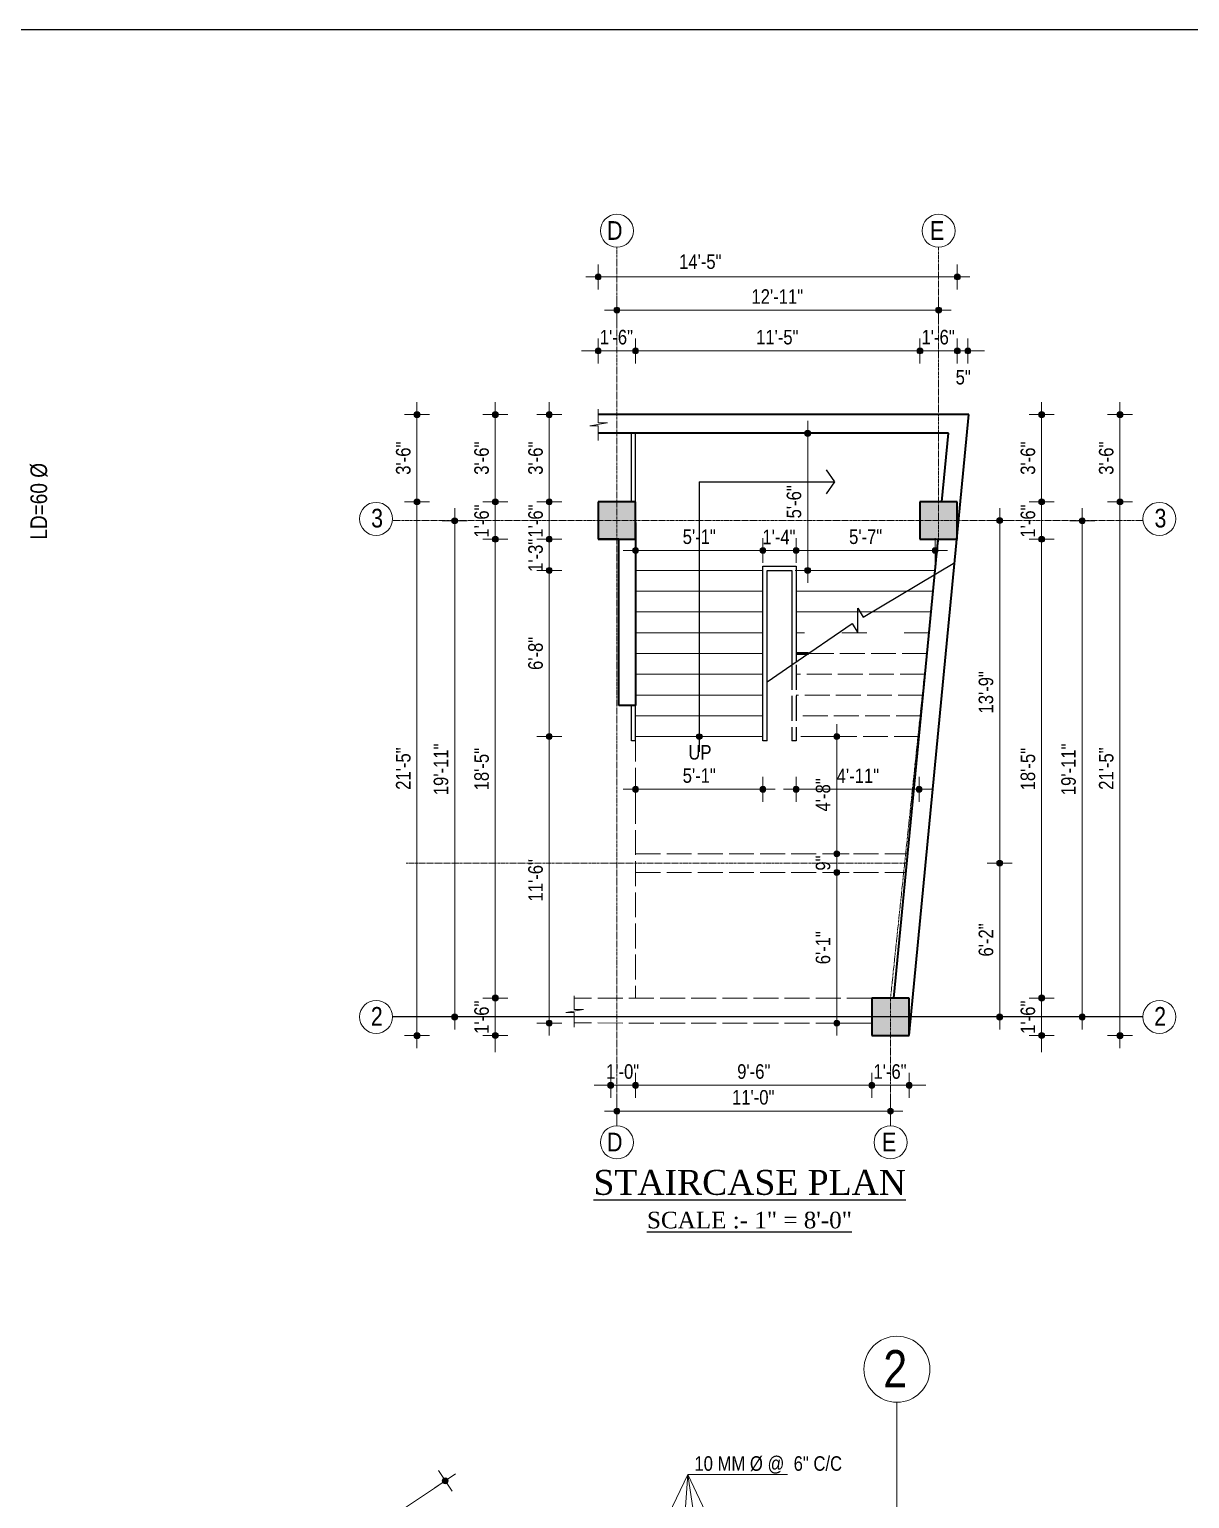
# Model space of a CAD drawing. Header units: inches. Extents: x 57837 to 133168, y 6972 to 27776.
# Drawn here: x 76858 to 77417, y 19423 to 20130 of the extents above; entities that cross this region are included whole.
import ezdxf

# ---------------------------------------------------------------- set-up
doc = ezdxf.new("R2010")
doc.units = ezdxf.units.IN
doc.header["$MEASUREMENT"] = 0
for name, pattern in [('ACAD_ISO02W100', [15, 12, -3]), ('ACAD_ISO03W100', [30, 12, -18]), ('CENTER', [2, 1.25, -0.25, 0.25, -0.25]), ('CENTER2', [1.125, 0.75, -0.125, 0.125, -0.125])]:
    doc.linetypes.add(name, pattern=pattern)
for name, color, linetype, lineweight in [('0.15L', 210, 'Continuous', 15), ('CENTER', 9, 'CENTER', 5), ('col', 20, 'Continuous', 35), ('DIM', 2, 'Continuous', 13), ('HACTH', 153, 'Continuous', 5), ('stairs', 85, 'Continuous', 15)]:
    doc.layers.add(name, color=color, linetype=linetype, lineweight=lineweight)
for name, color, linetype in [('RAILING', 211, 'Continuous'), ('site', 20, 'Continuous'), ('text', 255, 'Continuous')]:
    doc.layers.add(name, color=color, linetype=linetype)
doc.styles.get("Standard").update_dxf_attribs({"font": 'ARIALN.TTF', "height": 7})
doc.styles.add('style1', font='times.ttf', dxfattribs={"height": 8})

msp = doc.modelspace()

# ---------------------------------------------------------------- hatches: boundary and pattern name
at = {"lineweight": 13}
h = msp.add_hatch(color=256, dxfattribs=at)
edge = h.paths.add_edge_path()
edge.add_arc((77132.43, 20010.95), 1.42, 180, 540)
h = msp.add_hatch(color=256, dxfattribs=at)
edge = h.paths.add_edge_path()
edge.add_arc((77305.43, 20010.95), 1.42, 0, 360)
h = msp.add_hatch(color=256, dxfattribs=at)
edge = h.paths.add_edge_path()
edge.add_arc((77141.43, 19995), 1.42, 180, 540)
h = msp.add_hatch(color=256, dxfattribs=at)
edge = h.paths.add_edge_path()
edge.add_arc((77296.43, 19995), 1.42, 0, 360)
h = msp.add_hatch(color=256, dxfattribs=at)
edge = h.paths.add_edge_path()
edge.add_arc((77132.43, 19975.32), 1.42, 0, 360)
h = msp.add_hatch(color=256, dxfattribs=at)
edge = h.paths.add_edge_path()
edge.add_arc((77150.43, 19975.32), 1.42, 180, 540)
h = msp.add_hatch(color=256, dxfattribs=at)
edge = h.paths.add_edge_path()
edge.add_arc((77150.43, 19975.32), 1.42, 180, 540)
h = msp.add_hatch(color=256, dxfattribs=at)
edge = h.paths.add_edge_path()
edge.add_arc((77287.43, 19975.32), 1.42, 0, 360)
h = msp.add_hatch(color=256, dxfattribs=at)
edge = h.paths.add_edge_path()
edge.add_arc((77287.43, 19975.32), 1.42, 0, 360)
h = msp.add_hatch(color=256, dxfattribs=at)
edge = h.paths.add_edge_path()
edge.add_arc((77305.43, 19975.32), 1.42, 180, 540)
h = msp.add_hatch(color=256, dxfattribs=at)
edge = h.paths.add_edge_path()
edge.add_arc((77305.43, 19975.32), 1.42, 0, 360)
h = msp.add_hatch(color=256, dxfattribs=at)
edge = h.paths.add_edge_path()
edge.add_arc((77310.53, 19975.32), 1.42, 180, 540)
h = msp.add_hatch(color=256, dxfattribs=at)
edge = h.paths.add_edge_path()
edge.add_arc((77045.11, 19944.65), 1.42, 90, 450)
h = msp.add_hatch(color=256, dxfattribs=at)
edge = h.paths.add_edge_path()
edge.add_arc((77082.84, 19944.65), 1.42, 90, 450)
h = msp.add_hatch(color=256, dxfattribs=at)
edge = h.paths.add_edge_path()
edge.add_arc((77108.84, 19944.65), 1.42, 90, 450)
h = msp.add_hatch(color=256, dxfattribs=at)
edge = h.paths.add_edge_path()
edge.add_arc((77346.05, 19944.65), 1.42, 90, 450)
h = msp.add_hatch(color=256, dxfattribs=at)
edge = h.paths.add_edge_path()
edge.add_arc((77383.78, 19944.65), 1.42, 90, 450)
h = msp.add_hatch(color=256, dxfattribs=at)
edge = h.paths.add_edge_path()
edge.add_arc((77233.34, 19935.65), 1.42, 90, 450)
h = msp.add_hatch(color=256, dxfattribs=at)
edge = h.paths.add_edge_path()
edge.add_arc((77045.11, 19902.65), 1.42, -90, 270)
h = msp.add_hatch(color=256, dxfattribs=at)
edge = h.paths.add_edge_path()
edge.add_arc((77045.11, 19902.65), 1.42, 90, 450)
h = msp.add_hatch(color=256, dxfattribs=at)
edge = h.paths.add_edge_path()
edge.add_arc((77082.84, 19902.65), 1.42, -90, 270)
h = msp.add_hatch(color=256, dxfattribs=at)
edge = h.paths.add_edge_path()
edge.add_arc((77082.84, 19902.65), 1.42, -90, 270)
h = msp.add_hatch(color=256, dxfattribs=at)
edge = h.paths.add_edge_path()
edge.add_arc((77108.84, 19902.65), 1.42, -90, 270)
h = msp.add_hatch(color=256, dxfattribs=at)
edge = h.paths.add_edge_path()
edge.add_arc((77108.84, 19902.65), 1.42, -90, 270)
h = msp.add_hatch(color=256, dxfattribs=at)
edge = h.paths.add_edge_path()
edge.add_arc((77346.05, 19902.65), 1.42, -90, 270)
h = msp.add_hatch(color=256, dxfattribs=at)
edge = h.paths.add_edge_path()
edge.add_arc((77346.05, 19902.65), 1.42, -90, 270)
h = msp.add_hatch(color=256, dxfattribs=at)
edge = h.paths.add_edge_path()
edge.add_arc((77383.78, 19902.65), 1.42, -90, 270)
h = msp.add_hatch(color=256, dxfattribs=at)
edge = h.paths.add_edge_path()
edge.add_arc((77383.78, 19902.65), 1.42, 90, 450)
h = msp.add_hatch(color=256, dxfattribs=at)
edge = h.paths.add_edge_path()
edge.add_arc((77063.28, 19893.54), 1.42, 90, 450)
h = msp.add_hatch(color=256, dxfattribs=at)
edge = h.paths.add_edge_path()
edge.add_arc((77325.84, 19893.65), 1.42, 90, 450)
h = msp.add_hatch(color=256, dxfattribs=at)
edge = h.paths.add_edge_path()
edge.add_arc((77365.62, 19893.54), 1.42, 90, 450)
h = msp.add_hatch(color=256, dxfattribs=at)
edge = h.paths.add_edge_path()
edge.add_arc((77082.84, 19884.65), 1.42, 90, 450)
h = msp.add_hatch(color=256, dxfattribs=at)
edge = h.paths.add_edge_path()
edge.add_arc((77082.84, 19884.65), 1.42, 90, 450)
h = msp.add_hatch(color=256, dxfattribs=at)
edge = h.paths.add_edge_path()
edge.add_arc((77108.84, 19884.65), 1.42, 90, 450)
h = msp.add_hatch(color=256, dxfattribs=at)
edge = h.paths.add_edge_path()
edge.add_arc((77108.84, 19884.65), 1.42, -90, 270)
h = msp.add_hatch(color=256, dxfattribs=at)
edge = h.paths.add_edge_path()
edge.add_arc((77346.05, 19884.65), 1.42, 90, 450)
h = msp.add_hatch(color=256, dxfattribs=at)
edge = h.paths.add_edge_path()
edge.add_arc((77346.05, 19884.65), 1.42, 90, 450)
h = msp.add_hatch(color=256, dxfattribs=at)
edge = h.paths.add_edge_path()
edge.add_arc((77150.43, 19879.25), 1.42, 180, 540)
h = msp.add_hatch(color=256, dxfattribs=at)
edge = h.paths.add_edge_path()
edge.add_arc((77211.74, 19879.25), 1.42, 0, 360)
h = msp.add_hatch(color=256, dxfattribs=at)
edge = h.paths.add_edge_path()
edge.add_arc((77211.74, 19879.25), 1.42, 0, 360)
h = msp.add_hatch(color=256, dxfattribs=at)
edge = h.paths.add_edge_path()
edge.add_arc((77227.74, 19879.25), 1.42, 180, 540)
h = msp.add_hatch(color=256, dxfattribs=at)
edge = h.paths.add_edge_path()
edge.add_arc((77227.74, 19879.25), 1.42, 180, 540)
h = msp.add_hatch(color=256, dxfattribs=at)
edge = h.paths.add_edge_path()
edge.add_arc((77294.74, 19879.25), 1.42, 0, 360)
h = msp.add_hatch(color=256, dxfattribs=at)
edge = h.paths.add_edge_path()
edge.add_arc((77108.84, 19869.65), 1.42, 90, 450)
h = msp.add_hatch(color=256, dxfattribs=at)
edge = h.paths.add_edge_path()
edge.add_arc((77108.84, 19869.65), 1.42, 90, 450)
h = msp.add_hatch(color=256, dxfattribs=at)
edge = h.paths.add_edge_path()
edge.add_arc((77233.34, 19869.65), 1.42, -90, 270)
h = msp.add_hatch(color=256, dxfattribs=at)
edge = h.paths.add_edge_path()
edge.add_arc((77108.84, 19789.65), 1.42, -90, 270)
h = msp.add_hatch(color=256, dxfattribs=at)
edge = h.paths.add_edge_path()
edge.add_arc((77108.84, 19789.65), 1.42, 90, 450)
h = msp.add_hatch(color=256, dxfattribs=at)
edge = h.paths.add_edge_path()
edge.add_arc((77247.34, 19789.65), 1.42, 90, 450)
h = msp.add_hatch(color=256, dxfattribs=at)
edge = h.paths.add_edge_path()
edge.add_arc((77150.43, 19764.25), 1.42, 180, 540)
h = msp.add_hatch(color=256, dxfattribs=at)
edge = h.paths.add_edge_path()
edge.add_arc((77211.74, 19764.25), 1.42, 0, 360)
h = msp.add_hatch(color=256, dxfattribs=at)
edge = h.paths.add_edge_path()
edge.add_arc((77227.74, 19764.25), 1.42, 180, 540)
h = msp.add_hatch(color=256, dxfattribs=at)
edge = h.paths.add_edge_path()
edge.add_arc((77287.02, 19764.25), 1.42, 0, 360)
h = msp.add_hatch(color=256, dxfattribs=at)
edge = h.paths.add_edge_path()
edge.add_arc((77247.34, 19733.22), 1.42, -90, 270)
h = msp.add_hatch(color=256, dxfattribs=at)
edge = h.paths.add_edge_path()
edge.add_arc((77247.34, 19733.22), 1.42, -90, 270)
h = msp.add_hatch(color=256, dxfattribs=at)
edge = h.paths.add_edge_path()
edge.add_arc((77325.84, 19728.72), 1.42, 90, 450)
h = msp.add_hatch(color=256, dxfattribs=at)
edge = h.paths.add_edge_path()
edge.add_arc((77325.84, 19728.72), 1.42, -90, 270)
h = msp.add_hatch(color=256, dxfattribs=at)
edge = h.paths.add_edge_path()
edge.add_arc((77247.34, 19724.25), 1.42, 90, 450)
h = msp.add_hatch(color=256, dxfattribs=at)
edge = h.paths.add_edge_path()
edge.add_arc((77247.34, 19724.25), 1.42, 90, 450)
h = msp.add_hatch(color=256, dxfattribs=at)
edge = h.paths.add_edge_path()
edge.add_arc((77082.84, 19663.76), 1.42, -90, 270)
h = msp.add_hatch(color=256, dxfattribs=at)
edge = h.paths.add_edge_path()
edge.add_arc((77082.84, 19663.76), 1.42, -90, 270)
h = msp.add_hatch(color=256, dxfattribs=at)
edge = h.paths.add_edge_path()
edge.add_arc((77346.05, 19663.76), 1.42, -90, 270)
h = msp.add_hatch(color=256, dxfattribs=at)
edge = h.paths.add_edge_path()
edge.add_arc((77346.05, 19663.76), 1.42, -90, 270)
h = msp.add_hatch(color=256, dxfattribs=at)
edge = h.paths.add_edge_path()
edge.add_arc((77063.28, 19654.65), 1.42, -90, 270)
h = msp.add_hatch(color=256, dxfattribs=at)
edge = h.paths.add_edge_path()
edge.add_arc((77108.84, 19651.72), 1.42, -90, 270)
h = msp.add_hatch(color=256, dxfattribs=at)
edge = h.paths.add_edge_path()
edge.add_arc((77247.34, 19651.66), 1.42, -90, 270)
h = msp.add_hatch(color=256, dxfattribs=at)
edge = h.paths.add_edge_path()
edge.add_arc((77325.84, 19654.65), 1.42, -90, 270)
h = msp.add_hatch(color=256, dxfattribs=at)
edge = h.paths.add_edge_path()
edge.add_arc((77365.62, 19654.65), 1.42, -90, 270)
h = msp.add_hatch(color=256, dxfattribs=at)
edge = h.paths.add_edge_path()
edge.add_arc((77045.11, 19645.65), 1.42, -90, 270)
h = msp.add_hatch(color=256, dxfattribs=at)
edge = h.paths.add_edge_path()
edge.add_arc((77082.84, 19645.76), 1.42, 90, 450)
h = msp.add_hatch(color=256, dxfattribs=at)
edge = h.paths.add_edge_path()
edge.add_arc((77346.05, 19645.76), 1.42, 90, 450)
h = msp.add_hatch(color=256, dxfattribs=at)
edge = h.paths.add_edge_path()
edge.add_arc((77383.78, 19645.65), 1.42, -90, 270)
h = msp.add_hatch(color=256, dxfattribs=at)
edge = h.paths.add_edge_path()
edge.add_arc((77138.43, 19621.75), 1.42, 0, 360)
h = msp.add_hatch(color=256, dxfattribs=at)
edge = h.paths.add_edge_path()
edge.add_arc((77150.43, 19621.75), 1.42, 180, 540)
h = msp.add_hatch(color=256, dxfattribs=at)
edge = h.paths.add_edge_path()
edge.add_arc((77150.43, 19621.75), 1.42, 180, 540)
h = msp.add_hatch(color=256, dxfattribs=at)
edge = h.paths.add_edge_path()
edge.add_arc((77264.24, 19621.75), 1.42, 0, 360)
h = msp.add_hatch(color=256, dxfattribs=at)
edge = h.paths.add_edge_path()
edge.add_arc((77264.24, 19621.75), 1.42, 0, 360)
h = msp.add_hatch(color=256, dxfattribs=at)
edge = h.paths.add_edge_path()
edge.add_arc((77282.24, 19621.75), 1.42, 180, 540)
h = msp.add_hatch(color=256, dxfattribs=at)
edge = h.paths.add_edge_path()
edge.add_arc((77141.43, 19609.33), 1.42, 180, 540)
h = msp.add_hatch(color=256, dxfattribs=at)
edge = h.paths.add_edge_path()
edge.add_arc((77273.24, 19609.33), 1.42, 0, 360)
h = msp.add_hatch(color=256, dxfattribs=at)
edge = h.paths.add_edge_path()
edge.add_arc((77058.73, 19431.3), 1.42, 33.69007, 393.69007)
at = {"layer": 'col'}
h = msp.add_hatch(color=256, dxfattribs=at)
h.paths.add_polyline_path([(77264.24, 19663.65), (77264.24, 19645.65), (77282.15, 19645.65), (77282.24, 19646.65), (77282.24, 19663.65)])
h.paths.add_polyline_path([(77287.43, 19884.65), (77305.23, 19884.65), (77305.43, 19886.65), (77305.43, 19902.65), (77287.43, 19902.65)])
h.paths.add_polyline_path([(77132.43, 19884.65), (77150.43, 19884.65), (77150.43, 19902.65), (77132.43, 19902.65)])
at = {"layer": 'text'}
h = msp.add_hatch(color=256, dxfattribs=at)
edge = h.paths.add_edge_path()
edge.add_arc((77181.08, 19789.65), 1.33, 0, 360)

# ---------------------------------------------------------------- linework, layer by layer
at = {"color": 1}
msp.add_line((75831.31, 20130.13), (78711.31, 20130.13), dxfattribs=at)
at = {"lineweight": 13}
for p, q in [((77132.43, 20004.95), (77132.43, 20016.95)), ((77305.43, 20016.95), (77305.43, 20004.95)), ((77138.43, 20010.95), (77126.43, 20010.95)), ((77299.43, 20010.95), (77311.43, 20010.95)), ((77141.43, 19989), (77141.43, 20001)), ((77296.43, 20001), (77296.43, 19989)), ((77147.43, 19995), (77135.43, 19995)), ((77290.43, 19995), (77302.43, 19995)), ((77132.43, 19981.32), (77132.43, 19969.32)), ((77150.43, 19969.32), (77150.43, 19981.32)), ((77150.43, 19969.32), (77150.43, 19981.32)), ((77287.43, 19981.32), (77287.43, 19969.32)), ((77287.43, 19981.32), (77287.43, 19969.32)), ((77305.43, 19969.32), (77305.43, 19981.32)), ((77305.43, 19981.32), (77305.43, 19969.32)), ((77310.53, 19969.32), (77310.53, 19981.32)), ((77126.43, 19975.32), (77138.43, 19975.32)), ((77156.43, 19975.32), (77144.43, 19975.32)), ((77156.43, 19975.32), (77144.43, 19975.32)), ((77281.43, 19975.32), (77293.43, 19975.32)), ((77281.43, 19975.32), (77293.43, 19975.32)), ((77311.43, 19975.32), (77299.43, 19975.32)), ((77299.43, 19975.32), (77311.43, 19975.32)), ((77316.53, 19975.32), (77304.53, 19975.32)), ((77045.11, 19938.65), (77045.11, 19950.65)), ((77082.84, 19938.65), (77082.84, 19950.65)), ((77108.84, 19938.65), (77108.84, 19950.65)), ((77346.05, 19938.65), (77346.05, 19950.65)), ((77383.78, 19938.65), (77383.78, 19950.65)), ((77039.11, 19944.65), (77051.11, 19944.65)), ((77076.84, 19944.65), (77088.84, 19944.65)), ((77102.84, 19944.65), (77114.84, 19944.65)), ((77233.34, 19929.65), (77233.34, 19941.65)), ((77340.05, 19944.65), (77352.05, 19944.65)), ((77377.78, 19944.65), (77389.78, 19944.65)), ((77227.34, 19935.65), (77239.34, 19935.65)), ((77045.11, 19908.65), (77045.11, 19896.65)), ((77045.11, 19896.65), (77045.11, 19908.65)), ((77082.84, 19908.65), (77082.84, 19896.65)), ((77082.84, 19908.65), (77082.84, 19896.65)), ((77108.84, 19908.65), (77108.84, 19896.65)), ((77108.84, 19908.65), (77108.84, 19896.65)), ((77346.05, 19908.65), (77346.05, 19896.65)), ((77346.05, 19908.65), (77346.05, 19896.65)), ((77383.78, 19908.65), (77383.78, 19896.65)), ((77383.78, 19896.65), (77383.78, 19908.65)), ((77051.11, 19902.65), (77039.11, 19902.65)), ((77039.11, 19902.65), (77051.11, 19902.65)), ((77063.28, 19887.54), (77063.28, 19899.54)), ((77088.84, 19902.65), (77076.84, 19902.65)), ((77088.84, 19902.65), (77076.84, 19902.65)), ((77114.84, 19902.65), (77102.84, 19902.65)), ((77114.84, 19902.65), (77102.84, 19902.65)), ((77325.84, 19887.65), (77325.84, 19899.65)), ((77352.05, 19902.65), (77340.05, 19902.65)), ((77352.05, 19902.65), (77340.05, 19902.65)), ((77365.62, 19887.54), (77365.62, 19899.54)), ((77389.78, 19902.65), (77377.78, 19902.65)), ((77377.78, 19902.65), (77389.78, 19902.65)), ((77057.28, 19893.54), (77069.28, 19893.54)), ((77319.84, 19893.65), (77331.84, 19893.65)), ((77359.62, 19893.54), (77371.62, 19893.54)), ((77076.84, 19884.65), (77088.84, 19884.65)), ((77076.84, 19884.65), (77088.84, 19884.65)), ((77082.84, 19878.65), (77082.84, 19890.65)), ((77082.84, 19878.65), (77082.84, 19890.65)), ((77102.84, 19884.65), (77114.84, 19884.65)), ((77114.84, 19884.65), (77102.84, 19884.65)), ((77108.84, 19878.65), (77108.84, 19890.65)), ((77108.84, 19890.65), (77108.84, 19878.65)), ((77150.43, 19873.25), (77150.43, 19885.25)), ((77211.74, 19885.25), (77211.74, 19873.25)), ((77211.74, 19885.25), (77211.74, 19873.25)), ((77227.74, 19873.25), (77227.74, 19885.25)), ((77227.74, 19873.25), (77227.74, 19885.25)), ((77294.74, 19885.25), (77294.74, 19873.25)), ((77340.05, 19884.65), (77352.05, 19884.65)), ((77340.05, 19884.65), (77352.05, 19884.65)), ((77346.05, 19878.65), (77346.05, 19890.65)), ((77346.05, 19878.65), (77346.05, 19890.65)), ((77156.43, 19879.25), (77144.43, 19879.25)), ((77205.74, 19879.25), (77217.74, 19879.25)), ((77205.74, 19879.25), (77217.74, 19879.25)), ((77233.74, 19879.25), (77221.74, 19879.25)), ((77233.74, 19879.25), (77221.74, 19879.25)), ((77288.74, 19879.25), (77300.74, 19879.25)), ((77108.84, 19863.65), (77108.84, 19875.65)), ((77108.84, 19863.65), (77108.84, 19875.65)), ((77233.34, 19875.65), (77233.34, 19863.65)), ((77102.84, 19869.65), (77114.84, 19869.65)), ((77102.84, 19869.65), (77114.84, 19869.65)), ((77239.34, 19869.65), (77227.34, 19869.65)), ((77108.84, 19795.65), (77108.84, 19783.65)), ((77108.84, 19783.65), (77108.84, 19795.65)), ((77247.34, 19783.65), (77247.34, 19795.65)), ((77114.84, 19789.65), (77102.84, 19789.65)), ((77102.84, 19789.65), (77114.84, 19789.65)), ((77241.34, 19789.65), (77253.34, 19789.65)), ((77156.43, 19764.25), (77144.43, 19764.25)), ((77150.43, 19758.25), (77150.43, 19770.25)), ((77205.74, 19764.25), (77217.74, 19764.25)), ((77211.74, 19770.25), (77211.74, 19758.25)), ((77233.74, 19764.25), (77221.74, 19764.25)), ((77227.74, 19758.25), (77227.74, 19770.25)), ((77281.02, 19764.25), (77293.02, 19764.25)), ((77287.02, 19770.25), (77287.02, 19758.25)), ((77247.34, 19739.22), (77247.34, 19727.22)), ((77247.34, 19739.22), (77247.34, 19727.22)), ((77253.34, 19733.22), (77241.34, 19733.22)), ((77253.34, 19733.22), (77241.34, 19733.22)), ((77247.34, 19718.25), (77247.34, 19730.25)), ((77247.34, 19718.25), (77247.34, 19730.25)), ((77325.84, 19722.72), (77325.84, 19734.72)), ((77325.84, 19734.72), (77325.84, 19722.72)), ((77241.34, 19724.25), (77253.34, 19724.25)), ((77241.34, 19724.25), (77253.34, 19724.25)), ((77319.84, 19728.72), (77331.84, 19728.72)), ((77331.84, 19728.72), (77319.84, 19728.72)), ((77082.84, 19669.76), (77082.84, 19657.76)), ((77082.84, 19669.76), (77082.84, 19657.76)), ((77346.05, 19669.76), (77346.05, 19657.76)), ((77346.05, 19669.76), (77346.05, 19657.76)), ((77063.28, 19660.65), (77063.28, 19648.65)), ((77088.84, 19663.76), (77076.84, 19663.76)), ((77088.84, 19663.76), (77076.84, 19663.76)), ((77325.84, 19660.65), (77325.84, 19648.65)), ((77352.05, 19663.76), (77340.05, 19663.76)), ((77352.05, 19663.76), (77340.05, 19663.76)), ((77365.62, 19660.65), (77365.62, 19648.65)), ((77045.11, 19651.65), (77045.11, 19639.65)), ((77069.28, 19654.65), (77057.28, 19654.65)), ((77082.84, 19639.76), (77082.84, 19651.76)), ((77114.84, 19651.72), (77102.84, 19651.72)), ((77108.84, 19657.72), (77108.84, 19645.72)), ((77253.34, 19651.66), (77241.34, 19651.66)), ((77247.34, 19657.66), (77247.34, 19645.66)), ((77331.84, 19654.65), (77319.84, 19654.65)), ((77346.05, 19639.76), (77346.05, 19651.76)), ((77371.62, 19654.65), (77359.62, 19654.65)), ((77383.78, 19651.65), (77383.78, 19639.65)), ((77051.11, 19645.65), (77039.11, 19645.65)), ((77076.84, 19645.76), (77088.84, 19645.76)), ((77340.05, 19645.76), (77352.05, 19645.76)), ((77389.78, 19645.65), (77377.78, 19645.65)), ((77138.43, 19627.75), (77138.43, 19615.75)), ((77150.43, 19615.75), (77150.43, 19627.75)), ((77150.43, 19615.75), (77150.43, 19627.75)), ((77264.24, 19627.75), (77264.24, 19615.75)), ((77264.24, 19627.75), (77264.24, 19615.75)), ((77282.24, 19615.75), (77282.24, 19627.75)), ((77132.43, 19621.75), (77144.43, 19621.75)), ((77156.43, 19621.75), (77144.43, 19621.75)), ((77156.43, 19621.75), (77144.43, 19621.75)), ((77258.24, 19621.75), (77270.24, 19621.75)), ((77258.24, 19621.75), (77270.24, 19621.75)), ((77288.24, 19621.75), (77276.24, 19621.75)), ((77147.43, 19609.33), (77135.43, 19609.33)), ((77141.43, 19603.33), (77141.43, 19615.33)), ((77267.24, 19609.33), (77279.24, 19609.33)), ((77273.24, 19615.33), (77273.24, 19603.33)), ((77053.74, 19427.97), (77063.72, 19434.62)), ((77055.4, 19436.29), (77062.06, 19426.3))]:
    msp.add_line(p, q, dxfattribs=at)
msp.add_line((77394.84, 19654.65), (77033.34, 19654.65))
for centre in [(77132.43, 20010.95), (77305.43, 20010.95), (77141.43, 19995), (77296.43, 19995), (77132.43, 19975.32), (77150.43, 19975.32), (77150.43, 19975.32), (77287.43, 19975.32), (77287.43, 19975.32), (77305.43, 19975.32), (77305.43, 19975.32), (77310.53, 19975.32), (77045.11, 19944.65), (77082.84, 19944.65), (77108.84, 19944.65), (77346.05, 19944.65), (77383.78, 19944.65), (77233.34, 19935.65), (77045.11, 19902.65), (77045.11, 19902.65), (77082.84, 19902.65), (77082.84, 19902.65), (77108.84, 19902.65), (77108.84, 19902.65), (77346.05, 19902.65), (77346.05, 19902.65), (77383.78, 19902.65), (77383.78, 19902.65), (77063.28, 19893.54), (77325.84, 19893.65), (77365.62, 19893.54), (77082.84, 19884.65), (77082.84, 19884.65), (77108.84, 19884.65), (77108.84, 19884.65), (77346.05, 19884.65), (77346.05, 19884.65), (77150.43, 19879.25), (77211.74, 19879.25), (77211.74, 19879.25), (77227.74, 19879.25), (77227.74, 19879.25), (77294.74, 19879.25), (77108.84, 19869.65), (77108.84, 19869.65), (77233.34, 19869.65), (77108.84, 19789.65), (77108.84, 19789.65), (77247.34, 19789.65), (77150.43, 19764.25), (77211.74, 19764.25), (77227.74, 19764.25), (77287.02, 19764.25), (77247.34, 19733.22), (77247.34, 19733.22), (77325.84, 19728.72), (77325.84, 19728.72), (77247.34, 19724.25), (77247.34, 19724.25), (77082.84, 19663.76), (77082.84, 19663.76), (77346.05, 19663.76), (77346.05, 19663.76), (77063.28, 19654.65), (77108.84, 19651.72), (77247.34, 19651.66), (77325.84, 19654.65), (77365.62, 19654.65), (77045.11, 19645.65), (77082.84, 19645.76), (77346.05, 19645.76), (77383.78, 19645.65), (77138.43, 19621.75), (77150.43, 19621.75), (77150.43, 19621.75), (77264.24, 19621.75), (77264.24, 19621.75), (77282.24, 19621.75), (77141.43, 19609.33), (77273.24, 19609.33), (77058.73, 19431.3)]:
    msp.add_circle(centre, 1.42, dxfattribs=at)
at = {"layer": '0.15L', "lineweight": 18}
for centre, radius in [((77141.43, 20033.2), 7.95), ((77296.43, 20033.2), 7.95), ((77025.39, 19894.47), 7.95), ((77402.79, 19894.47), 7.95), ((77025.39, 19654.65), 7.95), ((77402.79, 19654.65), 7.95), ((77141.43, 19594.29), 7.95), ((77273.24, 19594.29), 7.95), ((77276.35, 19485.03), 15.9)]:
    msp.add_circle(centre, radius, dxfattribs=at)
at = {"layer": 'CENTER'}
for p, q in [((77141.43, 19602.25), (77141.43, 20025.25)), ((77296.43, 20025.25), (77296.43, 19884.65)), ((77394.84, 19893.65), (77033.34, 19893.65)), ((77296.43, 19884.65), (77273.24, 19663.65)), ((77039.84, 19728.72), (77280.39, 19728.72)), ((77273.24, 19663.65), (77273.24, 19602.25))]:
    msp.add_line(p, q, dxfattribs=at)
at = {"layer": 'CENTER', "linetype": 'CENTER2', "lineweight": 5}
msp.add_line((77276.35, 19469.13), (77276.35, 19291.26), dxfattribs=at)
at = {"layer": 'col'}
for p, q in [((77311.03, 19944.65), (77132.43, 19944.65)), ((77282.15, 19645.65), (77311.03, 19944.65)), ((77301.12, 19935.65), (77132.43, 19935.65)), ((77297.93, 19902.65), (77301.12, 19935.65)), ((77150.43, 19902.65), (77132.43, 19902.65)), ((77132.43, 19902.65), (77132.43, 19884.65)), ((77150.43, 19884.65), (77150.43, 19902.65)), ((77305.43, 19902.65), (77287.43, 19902.65)), ((77287.43, 19902.65), (77287.43, 19884.65)), ((77305.43, 19884.65), (77305.43, 19902.65)), ((77150.43, 19892.65), (77150.43, 19892.65)), ((77150.43, 19892.65), (77150.43, 19804.65)), ((77132.43, 19884.65), (77150.43, 19884.65)), ((77142.43, 19884.65), (77132.43, 19884.65)), ((77142.43, 19804.65), (77142.43, 19884.65)), ((77274.84, 19663.65), (77296.19, 19884.65)), ((77287.43, 19884.65), (77305.43, 19884.65)), ((77150.43, 19804.65), (77142.43, 19804.65)), ((77282.24, 19663.65), (77264.24, 19663.65)), ((77264.24, 19663.65), (77264.24, 19645.65)), ((77282.24, 19645.65), (77282.24, 19663.65)), ((77264.24, 19645.65), (77282.24, 19645.65))]:
    msp.add_line(p, q, dxfattribs=at)
at = {"layer": 'DIM'}
for p, q in [((77136.43, 20010.95), (77301.43, 20010.95)), ((77145.43, 19995), (77292.43, 19995)), ((77128.43, 19975.32), (77124.43, 19975.32)), ((77132.43, 19975.32), (77150.43, 19975.32)), ((77154.43, 19975.32), (77283.43, 19975.32)), ((77154.43, 19975.32), (77158.43, 19975.32)), ((77283.43, 19975.32), (77279.43, 19975.32)), ((77287.43, 19975.32), (77305.43, 19975.32)), ((77301.43, 19975.32), (77297.43, 19975.32)), ((77305.43, 19975.32), (77310.53, 19975.32)), ((77309.43, 19975.32), (77313.43, 19975.32)), ((77314.53, 19975.32), (77318.53, 19975.32)), ((77045.11, 19940.65), (77045.11, 19906.65)), ((77082.84, 19906.65), (77082.84, 19940.65)), ((77108.84, 19906.65), (77108.84, 19940.65)), ((77346.05, 19906.65), (77346.05, 19940.65)), ((77383.78, 19940.65), (77383.78, 19906.65)), ((77233.34, 19873.65), (77233.34, 19931.65)), ((77082.84, 19906.65), (77082.84, 19910.65)), ((77108.84, 19906.65), (77108.84, 19910.65)), ((77346.05, 19906.65), (77346.05, 19910.65)), ((77045.11, 19898.65), (77045.11, 19649.65)), ((77082.84, 19884.65), (77082.84, 19902.65)), ((77108.84, 19902.65), (77108.84, 19884.65)), ((77346.05, 19884.65), (77346.05, 19902.65)), ((77383.78, 19898.65), (77383.78, 19649.65)), ((77108.84, 19888.65), (77108.84, 19892.65)), ((77063.28, 19658.65), (77063.28, 19889.54)), ((77108.84, 19884.65), (77108.84, 19869.65)), ((77325.84, 19889.65), (77325.84, 19732.72)), ((77365.62, 19658.65), (77365.62, 19889.54)), ((77082.84, 19880.65), (77082.84, 19876.65)), ((77082.84, 19667.76), (77082.84, 19880.65)), ((77108.84, 19880.65), (77108.84, 19876.65)), ((77154.43, 19879.25), (77207.74, 19879.25)), ((77207.74, 19879.25), (77203.74, 19879.25)), ((77211.74, 19879.25), (77227.74, 19879.25)), ((77231.74, 19879.25), (77290.74, 19879.25)), ((77231.74, 19879.25), (77235.74, 19879.25)), ((77346.05, 19880.65), (77346.05, 19876.65)), ((77346.05, 19667.76), (77346.05, 19880.65)), ((77108.84, 19865.65), (77108.84, 19793.65)), ((77108.84, 19865.65), (77108.84, 19861.65)), ((77108.84, 19785.65), (77108.84, 19655.72)), ((77247.34, 19785.65), (77247.34, 19737.22)), ((77154.43, 19764.25), (77207.74, 19764.25)), ((77231.74, 19764.25), (77283.02, 19764.25)), ((77247.34, 19737.22), (77247.34, 19741.22)), ((77247.34, 19724.25), (77247.34, 19733.22)), ((77325.84, 19658.65), (77325.84, 19724.72)), ((77247.34, 19720.25), (77247.34, 19655.66)), ((77247.34, 19720.25), (77247.34, 19716.25)), ((77082.84, 19667.76), (77082.84, 19671.76)), ((77346.05, 19667.76), (77346.05, 19671.76)), ((77082.84, 19645.76), (77082.84, 19663.76)), ((77346.05, 19645.76), (77346.05, 19663.76)), ((77082.84, 19641.76), (77082.84, 19637.76)), ((77346.05, 19641.76), (77346.05, 19637.76)), ((77134.43, 19621.75), (77130.43, 19621.75)), ((77138.43, 19621.75), (77150.43, 19621.75)), ((77154.43, 19621.75), (77158.43, 19621.75)), ((77260.24, 19621.75), (77154.43, 19621.75)), ((77260.24, 19621.75), (77256.24, 19621.75)), ((77282.24, 19621.75), (77264.24, 19621.75)), ((77286.24, 19621.75), (77290.24, 19621.75)), ((77269.24, 19609.33), (77145.43, 19609.33)), ((76948.9, 19358.08), (77055.4, 19429.08))]:
    msp.add_line(p, q, dxfattribs=at)
at = {"layer": 'DIM', "lineweight": 13, "extrusion": (0, 0, -1)}
for p, q in [((77159.75, 19401.41), (77175.52, 19434.34)), ((77172.8, 19394.79), (77175.52, 19434.34)), ((77194.61, 19394.4), (77175.52, 19434.34)), ((77175.52, 19434.34), (77200.42, 19434.34)), ((77175.52, 19434.34), (77200.42, 19434.34)), ((77175.52, 19434.34), (77200.42, 19434.34)), ((77180.56, 19401.75), (77175.52, 19434.34)), ((77175.52, 19434.34), (77223.57, 19434.34))]:
    msp.add_line(p, q, dxfattribs=at)
at = {"layer": 'HACTH', "color": 6}
for p, q in [((77132.43, 19947.25), (77132.43, 19940.75)), ((77136.84, 19940.75), (77128.34, 19939.25)), ((77128.34, 19939.25), (77132.43, 19939.25)), ((77132.43, 19940.75), (77136.84, 19940.75)), ((77132.43, 19939.25), (77132.43, 19932.25)), ((77125.25, 19658.25), (77116.75, 19656.75)), ((77120.84, 19664.75), (77120.84, 19658.25)), ((77120.84, 19658.25), (77125.25, 19658.25)), ((77116.75, 19656.75), (77120.84, 19656.75)), ((77120.84, 19656.75), (77120.84, 19649.75))]:
    msp.add_line(p, q, dxfattribs=at)
at = {"layer": 'RAILING'}
for p, q in [((77148.43, 19902.65), (77148.43, 19935.65)), ((77150.43, 19902.65), (77150.43, 19935.65)), ((77211.74, 19787.65), (77211.74, 19871.65)), ((77211.74, 19871.65), (77227.74, 19871.65)), ((77227.74, 19871.65), (77227.74, 19825.59)), ((77213.74, 19787.65), (77213.74, 19869.65)), ((77213.74, 19869.65), (77225.74, 19869.65)), ((77225.74, 19869.65), (77225.74, 19824.23)), ((77150.43, 19787.65), (77150.43, 19806.65)), ((77148.43, 19787.65), (77148.43, 19804.65)), ((77150.43, 19787.65), (77148.43, 19787.65)), ((77213.74, 19787.65), (77211.74, 19787.65)), ((77227.74, 19787.65), (77225.74, 19787.65))]:
    msp.add_line(p, q, dxfattribs=at)
at = {"layer": 'RAILING', "linetype": 'ACAD_ISO02W100'}
for p, q in [((77225.74, 19824.23), (77225.74, 19787.65)), ((77227.74, 19824.2), (77227.74, 19787.65))]:
    msp.add_line(p, q, dxfattribs=at)
at = {"layer": 'site'}
for p, q in [((77260.05, 19847.15), (77304.15, 19873.47)), ((77257.44, 19839.65), (77257.44, 19851.53)), ((77257.44, 19851.53), (77260.05, 19847.15)), ((77225.74, 19824.23), (77254.83, 19844.03)), ((77254.83, 19844.03), (77257.44, 19839.65)), ((77213.74, 19816.07), (77225.74, 19824.23))]:
    msp.add_line(p, q, dxfattribs=at)
at = {"layer": 'stairs'}
for p, q in [((77211.74, 19869.65), (77150.43, 19869.65)), ((77294.74, 19869.65), (77227.74, 19869.65)), ((77211.74, 19859.65), (77150.43, 19859.65)), ((77293.78, 19859.65), (77227.74, 19859.65)), ((77211.74, 19849.65), (77150.43, 19849.65)), ((77292.81, 19849.65), (77227.74, 19849.65)), ((77211.74, 19839.65), (77150.43, 19839.65)), ((77211.74, 19829.65), (77150.43, 19829.65)), ((77211.74, 19819.65), (77150.43, 19819.65)), ((77211.74, 19809.65), (77150.43, 19809.65)), ((77211.74, 19799.65), (77150.43, 19799.65)), ((77211.74, 19789.65), (77150.43, 19789.65))]:
    msp.add_line(p, q, dxfattribs=at)
at = {"layer": 'stairs', "linetype": 'ACAD_ISO03W100'}
msp.add_line((77291.85, 19839.65), (77227.74, 19839.65), dxfattribs=at)
at = {"layer": 'stairs', "lineweight": 50}
msp.add_line((77233.7, 19829.65), (77227.74, 19829.65), dxfattribs=at)
at = {"layer": 'stairs', "linetype": 'ACAD_ISO02W100'}
for p, q in [((77290.88, 19829.65), (77233.7, 19829.65)), ((77289.91, 19819.65), (77227.74, 19819.65)), ((77288.95, 19809.65), (77227.74, 19809.65)), ((77150.43, 19804.65), (77150.43, 19663.65)), ((77287.98, 19799.65), (77227.74, 19799.65)), ((77287.02, 19789.65), (77227.74, 19789.65)), ((77150.43, 19733.22), (77281.61, 19733.22)), ((77150.43, 19724.22), (77280.74, 19724.22)), ((77264.24, 19663.65), (77120.84, 19663.65)), ((77264.23, 19651.65), (77120.84, 19651.76))]:
    msp.add_line(p, q, dxfattribs=at)
at = {"layer": 'text'}
for p, q in [((77242.16, 19918.13), (77246.24, 19912.32)), ((77181.08, 19912.32), (77246.24, 19912.32)), ((77181.08, 19912.32), (77181.08, 19782.26)), ((77246.24, 19912.32), (77242.16, 19906.5))]:
    msp.add_line(p, q, dxfattribs=at)
msp.add_circle((77181.08, 19789.65), 1.33, dxfattribs=at)

# ---------------------------------------------------------------- texts
msp.add_text('UP', height=7).set_placement((77175.86, 19778.57))
at = {"layer": 'DIM'}
for s, p in [('14\'-5"', (77171.38, 20014.81)), ('12\'-11"', (77206.24, 19998.02)), ('1\'-6"', (77133.2, 19978.46)), ('11\'-5"', (77208.47, 19978.46)), ('1\'-6"', (77288.2, 19978.46)), ('5"', (77304.61, 19959.17)), ('5\'-1"', (77173.12, 19882.38)), ('1\'-4"', (77211.51, 19882.26)), ('5\'-7"', (77253.28, 19882.37)), ('5\'-1"', (77173.12, 19767.38)), ('4\'-11"', (77247.3, 19767.26)), ('1\'-0"', (77136.2, 19624.88)), ('9\'-6"', (77199.38, 19624.88)), ('1\'-6"', (77265.02, 19624.88)), ('11\'-0"', (77196.88, 19612.46))]:
    msp.add_text(s, height=7, dxfattribs=at).set_placement(p)
for s, height, p in [('3\'-6"', 7, (77041.98, 19915.69)), ('3\'-6"', 7, (77079.71, 19915.69)), ('3\'-6"', 7, (77105.71, 19915.69)), ('3\'-6"', 7, (77342.92, 19915.69)), ('3\'-6"', 7, (77380.65, 19915.69)), ('LD=60 Ø', 8, (76866.87, 19884.45)), ('5\'-6"', 7, (77230.21, 19894.69)), ('1\'-6"', 7, (77079.71, 19885.42)), ('1\'-6"', 7, (77105.71, 19885.42)), ('1\'-6"', 7, (77342.92, 19885.42)), ('1\'-3"', 7, (77105.71, 19868.92)), ('6\'-8"', 7, (77105.71, 19821.71)), ('13\'-9"', 7, (77322.71, 19800.73)), ('19\'-11"', 7, (77060.14, 19761.41)), ('19\'-11"', 7, (77362.48, 19761.41)), ('21\'-5"', 7, (77041.98, 19764.01)), ('18\'-5"', 7, (77079.71, 19763.75)), ('18\'-5"', 7, (77342.92, 19763.75)), ('21\'-5"', 7, (77380.65, 19764.01)), ('4\'-8"', 7, (77244.21, 19753.59)), ('11\'-6"', 7, (77105.71, 19710.23)), ('9"', 7, (77244.21, 19725.11)), ('6\'-1"', 7, (77244.21, 19680.01)), ('6\'-2"', 7, (77322.71, 19683.74)), ('1\'-6"', 7, (77079.71, 19646.54)), ('1\'-6"', 7, (77342.92, 19646.54))]:
    msp.add_text(s, height=height, rotation=90, dxfattribs=at).set_placement(p)
at = {"layer": 'text'}
for s, height, p in [('D', 9, (77136.68, 20028.81)), ('E', 9, (77292.29, 20028.81)), ('3', 9, (77023.02, 19890.33)), ('3', 9, (77400.42, 19890.33)), ('2', 9, (77022.87, 19650.43)), ('2', 9, (77400.27, 19650.43)), ('D', 9, (77136.68, 19589.91)), ('E', 9, (77269.11, 19589.91)), ('2', 18, (77269.79, 19476.26)), ('10 MM Ø @  6" C/C', 7, (77178.77, 19436.16))]:
    msp.add_text(s, height=height, dxfattribs=at).set_placement(p)
at = {"layer": 'text', "style": 'style1'}
for s, height, p in [('%%USTAIRCASE PLAN', 12, (77130.13, 19569.01)), ('%%USCALE :- 1" = 8\'-0"', 8.0004, (77155.92, 19552.87))]:
    msp.add_text(s, height=height, dxfattribs=at).set_placement(p)

doc.saveas('drawing.dxf')
